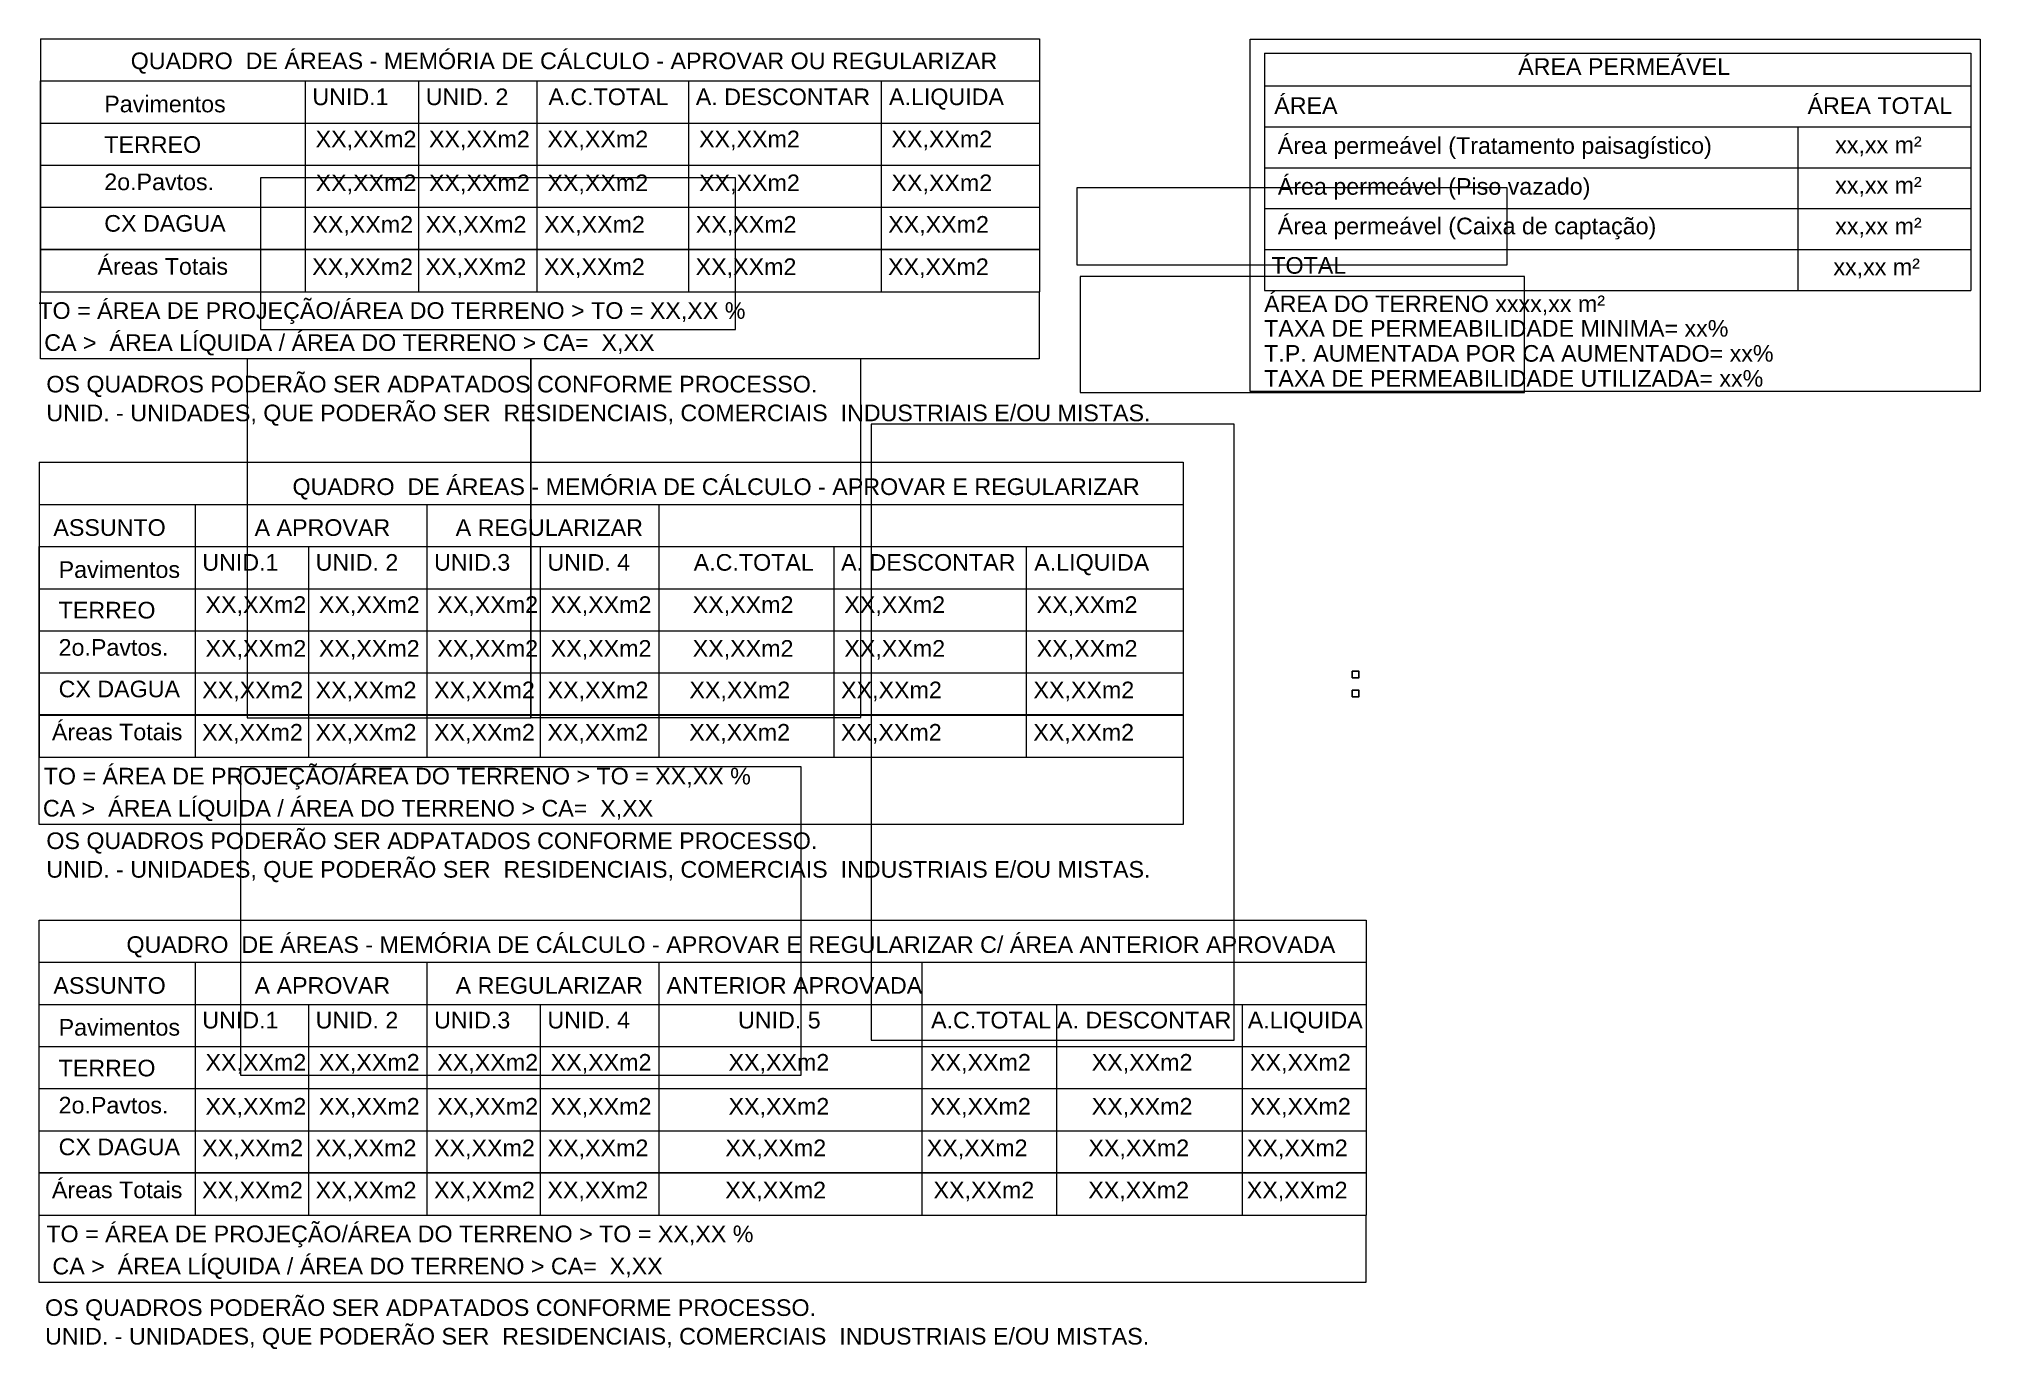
# Paper-space layout 'Layout1' of a CAD drawing. Header units: millimetres. Extents: x 196 to 1382, y 408 to 1209.
import ezdxf

# ---------------------------------------------------------------- set-up
doc = ezdxf.new("R2010")
doc.units = ezdxf.units.MM
doc.layers.add('ANÁLISES DLE SORTEH', color=7, linetype='Continuous', lineweight=9)
doc.layers.add('viewport', color=7, linetype='Continuous', lineweight=25)
doc.styles.add('Arial_7', font='arial.ttf', dxfattribs={"height": 59.53125})

psp = doc.layouts.get("Layout1")

# ---------------------------------------------------------------- linework, layer by layer
at = {"layer": 'ANÁLISES DLE SORTEH'}
for p, q in [((196.8, 1209.3), (807.3, 1209.3)), ((196.8, 1209.3), (196.8, 1054.7)), ((807.3, 1209.3), (807.3, 1054.7)), ((945, 1200.5), (1376.7, 1200.5)), ((945, 1200.5), (945, 1055.5)), ((1376.7, 1200.5), (1376.7, 1055.5)), ((358.5, 1183.6), (358.5, 1054.7)), ((427.8, 1183.6), (427.8, 1054.7)), ((500.2, 1183.6), (500.2, 1054.7)), ((592.9, 1183.6), (592.9, 1054.7)), ((710.5, 1183.6), (710.5, 1054.7)), ((945, 1180.5), (1376.7, 1180.5)), ((196.8, 1157.8), (807.3, 1157.8)), ((945, 1155.5), (1376.7, 1155.5)), ((1270.9, 1155.5), (1270.9, 1055.5)), ((196.8, 1132), (807.3, 1132)), ((945, 1130.5), (1376.7, 1130.5)), ((196.8, 1106.3), (807.3, 1106.3)), ((945, 1105.5), (1376.7, 1105.5)), ((196.8, 1080.8), (807.3, 1080.8)), ((196.8, 1080.5), (807.3, 1080.5)), ((196.8, 1080.5), (807.3, 1080.5)), ((945, 1080.5), (1376.7, 1080.5)), ((196.8, 1054.7), (807.3, 1054.7)), ((945, 1055.5), (1376.7, 1055.5)), ((196, 950.4), (196, 770)), ((196, 950.4), (895.3, 950.4)), ((895.3, 950.4), (895.3, 770)), ((196, 924.6), (895.3, 924.6)), ((291.2, 924.6), (291.2, 770)), ((432.9, 924.6), (432.9, 770)), ((432.9, 924.6), (432.9, 770)), ((574.6, 924.6), (574.6, 770)), ((360.5, 898.9), (360.5, 770)), ((502.2, 898.9), (502.2, 770)), ((681.7, 898.9), (681.7, 770)), ((799.3, 898.9), (799.3, 770)), ((196, 873.1), (895.3, 873.1)), ((196, 847.3), (895.3, 847.3)), ((196, 821.6), (895.3, 821.6)), ((196, 796.1), (895.3, 796.1)), ((196, 795.8), (895.3, 795.8)), ((196, 795.8), (895.3, 795.8)), ((196, 770), (895.3, 770)), ((196, 670.5), (1007, 670.5)), ((1007, 670.5), (1007, 490.1)), ((196, 644.7), (1007, 644.7)), ((291.2, 644.7), (291.2, 490.1)), ((432.9, 644.7), (432.9, 490.1)), ((432.9, 644.7), (432.9, 490.1)), ((574.6, 644.7), (574.6, 490.1)), ((735.4, 644.7), (735.4, 490.1)), ((360.5, 618.9), (360.5, 490.1)), ((502.2, 618.9), (502.2, 490.1)), ((817.8, 618.9), (817.8, 490.1)), ((931.2, 618.9), (931.2, 490.1)), ((196, 593.2), (1007, 593.2)), ((196, 567.4), (1007, 567.4)), ((196, 541.6), (1007, 541.6)), ((196, 516.1), (1007, 516.1)), ((196, 515.9), (1007, 515.9)), ((196, 515.9), (1007, 515.9)), ((196, 490.1), (1007, 490.1))]:
    psp.add_line(p, q, dxfattribs=at)
for points in [[(936.1, 1209.1), (1382.4, 1209.1), (1382.4, 993.6), (936.1, 993.6)], [(196.8, 1054.7), (807.2, 1054.7), (807.2, 1013.6), (196.8, 1013.6)], [(196, 770), (895.2, 770), (895.2, 728.9), (196, 728.9)]]:
    psp.add_lwpolyline(points, close=True, dxfattribs=at)
for points in [[(196.8, 1054.7), (196.8, 1183.6), (807.3, 1183.6), (807.3, 1054.7)], [(196, 770), (196, 898.9), (895.3, 898.9), (895.3, 770)], [(196, 490.1), (1006.9, 490.1), (1006.9, 448.9), (196, 448.9), (196, 670.5)], [(196, 618.9), (1007, 618.9), (1007, 490.1)]]:
    psp.add_lwpolyline(points, dxfattribs=at)
at = {"layer": 'viewport', "color": 2}
for points in [[(998.6, 818.6), (1002.6, 818.6), (1002.6, 822.6), (998.6, 822.6)], [(998.6, 807), (1002.6, 807), (1002.6, 811), (998.6, 811)]]:
    psp.add_lwpolyline(points, close=True, dxfattribs=at)

# ---------------------------------------------------------------- texts
at = {"layer": 'ANÁLISES DLE SORTEH', "style": 'Arial_7'}
for s, height, p in [('            QUADRO  DE ÁREAS - MEMÓRIA DE CÁLCULO - APROVAR OU REGULARIZAR', 10.171, (204.5, 1190.8)), ('ÁREA PERMEÁVEL', 10.171, (1100, 1187.3)), ('Pavimentos', 10.17, (235.7, 1164.4)), ('UNID.1', 10.17, (362.9, 1168.8)), ('UNID. 2', 10.17, (432.2, 1168.8)), ('UNID. 2', 10.17, (432.2, 1168.8)), ('A.C.TOTAL', 10.17, (507.2, 1168.8)), ('A. DESCONTAR', 10.171, (597.3, 1168.8)), ('A.LIQUIDA', 10.17, (715.4, 1168.8)), ('ÁREA ', 10.17, (950.9, 1163.4)), ('ÁREA TOTAL ', 10.171, (1276.9, 1163.4)), ('XX,XXm2', 10.17, (364.9, 1143)), ('XX,XXm2', 10.17, (434.2, 1143)), ('XX,XXm2', 10.17, (506.6, 1143)), ('XX,XXm2', 10.17, (599.3, 1143)), ('XX,XXm2', 10.17, (716.9, 1143)), (' Área permeável (Tratamento paisagístico)', 10.171, (949.1, 1139)), ('TERREO', 10.17, (235.7, 1139.6)), ('xx,xx m²', 10.17, (1293.8, 1139.4)), ('2o.Pavtos.', 10.17, (235.7, 1116.8)), ('XX,XXm2', 10.17, (364.9, 1116.2)), ('XX,XXm2', 10.17, (434.2, 1116.2)), ('XX,XXm2', 10.17, (506.6, 1116.2)), ('XX,XXm2', 10.17, (599.3, 1116.2)), ('XX,XXm2', 10.17, (716.9, 1116.2)), (' Área permeável (Piso vazado)', 10.171, (949.1, 1114)), ('xx,xx m²', 10.17, (1293.8, 1114.7)), ('CX DAGUA', 10.17, (235.7, 1091.4)), ('XX,XXm2', 10.17, (362.9, 1090.8)), ('XX,XXm2', 10.17, (432.2, 1090.8)), ('XX,XXm2', 10.17, (504.6, 1090.8)), ('XX,XXm2', 10.17, (597.3, 1090.8)), ('XX,XXm2', 10.17, (714.9, 1090.8)), (' Área permeável (Caixa de captação)', 10.171, (949.1, 1089.8)), ('xx,xx m²', 10.17, (1293.8, 1089.7)), ('Áreas Totais', 10.171, (231.6, 1065.1)), ('XX,XXm2', 10.17, (362.8, 1064.9)), ('XX,XXm2', 10.17, (432.1, 1064.9)), ('XX,XXm2', 10.17, (504.5, 1064.9)), ('XX,XXm2', 10.17, (597.2, 1064.9)), ('XX,XXm2', 10.17, (714.8, 1064.9)), ('TOTAL', 10.17, (949.1, 1065.7)), ('xx,xx m²', 10.17, (1292.7, 1064.8)), ('TO = ÁREA DE PROJEÇÃO/ÁREA DO TERRENO > TO = XX,XX %%%', 10.171, (195.4, 1038.1)), ('ÁREA DO TERRENO xxxx,xx m²', 10.171, (944.7, 1042.2)), ('TAXA DE PERMEABILIDADE MINIMA= xx%%%', 10.171, (944.7, 1027.2)), ('CA >  ÁREA LÍQUIDA / ÁREA DO TERRENO > CA=  X,XX', 10.171, (199, 1018.5)), ('T.P. AUMENTADA POR CA AUMENTADO= xx%%%', 10.171, (944.7, 1011.9)), ('OS QUADROS PODERÃO SER ADPATADOS CONFORME PROCESSO.', 10.171, (200.3, 993.1)), ('TAXA DE PERMEABILIDADE UTILIZADA= xx%%%', 10.171, (944.7, 996.6)), ('UNID. - UNIDADES, QUE PODERÃO SER  RESIDENCIAIS, COMERCIAIS  INDUSTRIAIS E/OU MISTAS.', 10.171, (200.3, 975.5)), ('            QUADRO  DE ÁREAS - MEMÓRIA DE CÁLCULO - APROVAR E REGULARIZAR', 10.171, (303.4, 930.4)), ('ASSUNTO', 10.17, (204.6, 905.4)), ('A APROVAR', 10.17, (327.6, 905.4)), ('A REGULARIZAR', 10.171, (450.5, 905.4)), ('Pavimentos', 10.17, (207.8, 879.7)), ('UNID.1', 10.17, (295.6, 884.1)), ('UNID. 2', 10.17, (364.9, 884.1)), ('UNID. 2', 10.17, (364.9, 884.1)), ('UNID.3', 10.17, (437.3, 884.1)), ('UNID. 4', 10.17, (506.6, 884.1)), ('A.C.TOTAL', 10.17, (596, 884.1)), ('A. DESCONTAR', 10.171, (686.1, 884.1)), ('A.LIQUIDA', 10.17, (804.2, 884.1)), ('XX,XXm2', 10.17, (297.6, 858.3)), ('XX,XXm2', 10.17, (366.9, 858.3)), ('XX,XXm2', 10.17, (439.3, 858.3)), ('XX,XXm2', 10.17, (508.6, 858.3)), ('XX,XXm2', 10.17, (595.4, 858.3)), ('XX,XXm2', 10.17, (688.1, 858.3)), ('XX,XXm2', 10.17, (805.7, 858.3)), ('TERREO', 10.17, (207.8, 854.9)), ('2o.Pavtos.', 10.17, (207.8, 832.1)), ('XX,XXm2', 10.17, (297.6, 831.5)), ('XX,XXm2', 10.17, (366.9, 831.5)), ('XX,XXm2', 10.17, (439.3, 831.5)), ('XX,XXm2', 10.17, (508.6, 831.5)), ('XX,XXm2', 10.17, (595.4, 831.5)), ('XX,XXm2', 10.17, (688.1, 831.5)), ('XX,XXm2', 10.17, (805.7, 831.5)), ('CX DAGUA', 10.17, (207.8, 806.7)), ('XX,XXm2', 10.17, (295.6, 806.1)), ('XX,XXm2', 10.17, (364.9, 806.1)), ('XX,XXm2', 10.17, (437.3, 806.1)), ('XX,XXm2', 10.17, (506.7, 806.1)), ('XX,XXm2', 10.17, (593.4, 806.1)), ('XX,XXm2', 10.17, (686.1, 806.1)), ('XX,XXm2', 10.17, (803.7, 806.1)), ('Áreas Totais', 10.171, (203.7, 780.4)), ('XX,XXm2', 10.17, (295.5, 780.2)), ('XX,XXm2', 10.17, (364.9, 780.2)), ('XX,XXm2', 10.17, (437.3, 780.2)), ('XX,XXm2', 10.17, (506.6, 780.2)), ('XX,XXm2', 10.17, (593.3, 780.2)), ('XX,XXm2', 10.17, (686, 780.2)), ('XX,XXm2', 10.17, (803.6, 780.2)), ('TO = ÁREA DE PROJEÇÃO/ÁREA DO TERRENO > TO = XX,XX %%%', 10.171, (198.7, 753.4)), ('CA >  ÁREA LÍQUIDA / ÁREA DO TERRENO > CA=  X,XX', 10.171, (198.2, 733.8)), ('OS QUADROS PODERÃO SER ADPATADOS CONFORME PROCESSO.', 10.171, (200.3, 713.9)), ('UNID. - UNIDADES, QUE PODERÃO SER  RESIDENCIAIS, COMERCIAIS  INDUSTRIAIS E/OU MISTAS.', 10.171, (200.3, 696.4)), ('            QUADRO  DE ÁREAS - MEMÓRIA DE CÁLCULO - APROVAR E REGULARIZAR C/ ÁREA ANTERIOR APROVADA', 10.171, (201.9, 650.4)), ('ASSUNTO', 10.17, (204.6, 625.4)), ('A APROVAR', 10.17, (327.6, 625.4)), ('A REGULARIZAR', 10.171, (450.5, 625.4)), ('ANTERIOR APROVADA', 10.171, (579.4, 625.4)), ('Pavimentos', 10.17, (207.8, 599.8)), ('UNID.1', 10.17, (295.6, 604.2)), ('UNID. 2', 10.17, (364.9, 604.2)), ('UNID. 2', 10.17, (364.9, 604.2)), ('UNID.3', 10.17, (437.3, 604.2)), ('UNID. 4', 10.17, (506.6, 604.2)), ('UNID. 5', 10.17, (623.1, 604.2)), ('A.C.TOTAL', 10.17, (741.1, 604.2)), ('A. DESCONTAR', 10.171, (818.1, 604.2)), ('A.LIQUIDA', 10.17, (934.7, 604.2)), ('TERREO', 10.17, (207.8, 574.9)), ('XX,XXm2', 10.17, (297.6, 578.4)), ('XX,XXm2', 10.17, (366.9, 578.4)), ('XX,XXm2', 10.17, (439.3, 578.4)), ('XX,XXm2', 10.17, (508.6, 578.4)), ('XX,XXm2', 10.17, (617.3, 578.4)), ('XX,XXm2', 10.17, (740.5, 578.4)), ('XX,XXm2', 10.17, (839.3, 578.4)), ('XX,XXm2', 10.17, (936.1, 578.4)), ('2o.Pavtos.', 10.17, (207.8, 552.2)), ('XX,XXm2', 10.17, (297.6, 551.5)), ('XX,XXm2', 10.17, (366.9, 551.5)), ('XX,XXm2', 10.17, (439.3, 551.5)), ('XX,XXm2', 10.17, (508.6, 551.5)), ('XX,XXm2', 10.17, (617.3, 551.5)), ('XX,XXm2', 10.17, (740.5, 551.5)), ('XX,XXm2', 10.17, (839.3, 551.5)), ('XX,XXm2', 10.17, (936.1, 551.5)), ('CX DAGUA', 10.17, (207.8, 526.7)), ('XX,XXm2', 10.17, (295.6, 526.1)), ('XX,XXm2', 10.17, (364.9, 526.1)), ('XX,XXm2', 10.17, (437.3, 526.1)), ('XX,XXm2', 10.17, (506.7, 526.1)), ('XX,XXm2', 10.17, (615.4, 526.1)), ('XX,XXm2', 10.17, (738.5, 526.1)), ('XX,XXm2', 10.17, (837.3, 526.1)), ('XX,XXm2', 10.17, (934.2, 526.1)), ('Áreas Totais', 10.171, (203.7, 500.4)), ('XX,XXm2', 10.17, (295.5, 500.3)), ('XX,XXm2', 10.17, (364.9, 500.3)), ('XX,XXm2', 10.17, (437.3, 500.3)), ('XX,XXm2', 10.17, (506.6, 500.3)), ('XX,XXm2', 10.17, (615.3, 500.3)), ('XX,XXm2', 10.17, (742.6, 500.3)), ('XX,XXm2', 10.17, (837.2, 500.3)), ('XX,XXm2', 10.17, (934.1, 500.3)), ('TO = ÁREA DE PROJEÇÃO/ÁREA DO TERRENO > TO = XX,XX %%%', 10.171, (200.3, 473.5)), ('CA >  ÁREA LÍQUIDA / ÁREA DO TERRENO > CA=  X,XX', 10.171, (204, 453.8)), ('OS QUADROS PODERÃO SER ADPATADOS CONFORME PROCESSO.', 10.171, (199.5, 428.4)), ('UNID. - UNIDADES, QUE PODERÃO SER  RESIDENCIAIS, COMERCIAIS  INDUSTRIAIS E/OU MISTAS.', 10.171, (199.5, 410.9))]:
    psp.add_text(s, height=height, dxfattribs=at).set_placement(p)

# ---------------------------------------------------------------- viewports
at = {"layer": 'viewport'}
for center, size, view_center_point, view_height, status in [((476.3, 1077.9), (290.4, 92.755), (87261, -43823), 9275.536, 8), ((961.8, 1094.6), (263.1, 47.11), (216678.5, 7211.5), 9422.004, 6), ((968.1, 1028.5), (271.7, 71.049), (273655.7, 6143), 14209.726, 4), ((597.3, 904), (201.9, 219.35), (112876.1, -20262.2), 21935.07, 7), ((815.5, 785.3), (221.9, 376.61), (166035.2, -34773.6), 37661.02, 3), ((490.4, 669.9), (342.7, 188.628), (315331.1, 13013.2), 9431.387, 5)]:
    psp.add_viewport(center=center, size=size, view_center_point=view_center_point, view_height=view_height, status=status, dxfattribs=at)
psp.add_viewport(center=(409.7, 903.9), size=(173.3, 219.59), view_center_point=(70863.7, -20517.3), view_height=21958.63, dxfattribs=at)

doc.saveas('drawing.dxf')
